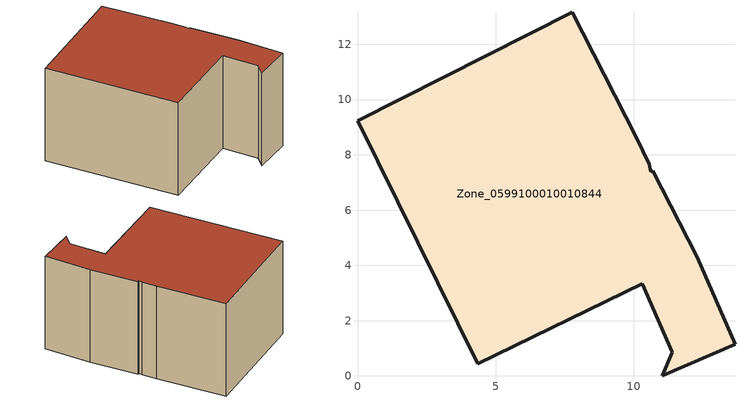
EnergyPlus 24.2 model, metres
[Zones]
Zone_0599100010010844
 floor ground (C_G): 7.77,13.16 10.08,8.64 10.56,7.66 10.61,7.39 10.69,7.43 12.29,4.29 13.66,1.14 11.03,0 11.38,0.85 10.31,3.33 4.36,0.43 0,9.23 z0
 wall outside (C_F): 4.36,0.43 10.31,3.33 11.38,0.85 11.03,0 13.66,1.14 12.29,4.29 10.69,7.43 10.61,7.39 10.56,7.66 10.08,8.64 7.77,13.16 0,9.23 4.36,0.43 z0:7.2
 roof outside (C_R): 10.08,8.64 7.77,13.16 0,9.23 4.36,0.43 10.31,3.33 11.38,0.85 11.03,0 13.66,1.14 12.29,4.29 10.69,7.43 10.61,7.39 10.56,7.66 z7.2
[BUILDING]
Pand.0599100010010844: North Axis=0; Terrain=City; Loads Convergence Tolerance Value=0.04; Temperature Convergence Tolerance Value=0.4; Solar Distribution=FullExterior; Maximum Number of Warmup Days=25; Minimum Number of Warmup Days=1
[Site:Location]
Rotterdam.The.Hague.AP_ZH_NLD Design_Conditions: Latitude=51.96; Longitude=4.45; Time Zone=1; Elevation=-4.5
[SITE:GROUNDTEMPERATURE:BUILDINGSURFACE]
18, 18, 18, 18, 18, 18, 18, 18, 18, 18, 18, 18
[MATERIAL] Thermal Absorptance=0.9; Solar Absorptance=0.7; Visible Absorptance=0.7
Name | Roughness | Thickness | Conductivity | Density | Specific Heat
G.TC.1946 | MediumSmooth | 0.15 | 1 | 540 | 1210
F.TC.1946 | Rough | 0.3 | 0.857143 | 1920 | 840
R.TC.1946 | MediumRough | 0.2 | 0.909091 | 1500 | 1000
[CONSTRUCTION]
C_G: G.TC.1946
C_F: F.TC.1946
C_R: R.TC.1946
[ZONE]
Zone_0599100010010844: Type=1; Multiplier=1; Ceiling Height=Autocalculate; Volume=Autocalculate; Floor Area=autocalculate; Part of Total Floor Area=Yes
[ZONEINFILTRATION:DESIGNFLOWRATE]
Infil_Zone_0599100010010844: Zone or ZoneList or Space or SpaceList=Zone_0599100010010844; Schedule=AlwaysOn; Design Flow Rate Calculation Method=Flow/Area; Flow Rate per Floor Area=0.003; Constant Term Coefficient=1; Temperature Term Coefficient=0; Velocity Term Coefficient=0; Velocity Squared Term Coefficient=0
[HVACTEMPLATE:ZONE:IDEALLOADSAIRSYSTEM]
Zone_0599100010010844: Maximum Heating Supply Air Temperature=50; Minimum Cooling Supply Air Temperature=13; Maximum Heating Supply Air Humidity Ratio=0.0156; Minimum Cooling Supply Air Humidity Ratio=0.0077; Heating Limit=NoLimit; Cooling Limit=NoLimit; Dehumidification Control Type=ConstantSensibleHeatRatio; Cooling Sensible Heat Ratio=0.7; Dehumidification Setpoint=60; Humidification Control Type=None; Humidification Setpoint=30; Outdoor Air Method=None; Outdoor Air Flow Rate per Person=0.00944; Outdoor Air Flow Rate per Zone Floor Area=0; Outdoor Air Flow Rate per Zone=0; Demand Controlled Ventilation Type=None; Outdoor Air Economizer Type=NoEconomizer; Heat Recovery Type=None; Sensible Heat Recovery Effectiveness=0.7; Latent Heat Recovery Effectiveness=0.65
[ZONECONTROL:THERMOSTAT]
ThermostatControl_Zone_0599100010010844: Zone or ZoneList=Zone_0599100010010844; Control Type Schedule=DualSetpointControlType; Control 1=Thermostat_Zone_0599100010010844; Temperature Difference Between Cutout And Setpoint=0
[THERMOSTATSETPOINT:DUALSETPOINT]
Thermostat_Zone_0599100010010844: Heating Setpoint Temperature Schedule=HeatingSetpoint_Zone_0599100010010844; Cooling Setpoint Temperature Schedule=CoolingSetpoint_Zone_0599100010010844
[SCHEDULE:COMPACT]
HeatingSetpoint_Zone_0599100010010844: Through: 12/31, For: AllDays, Until: 24:00, 21
CoolingSetpoint_Zone_0599100010010844: Through: 12/31, For: AllDays, Until: 24:00, 24
DualSetpointControlType: Through: 12/31, For: AllDays, Until: 24:00, 4
AlwaysOn: Through: 12/31, For: AllDays, Until: 24:00, 1
